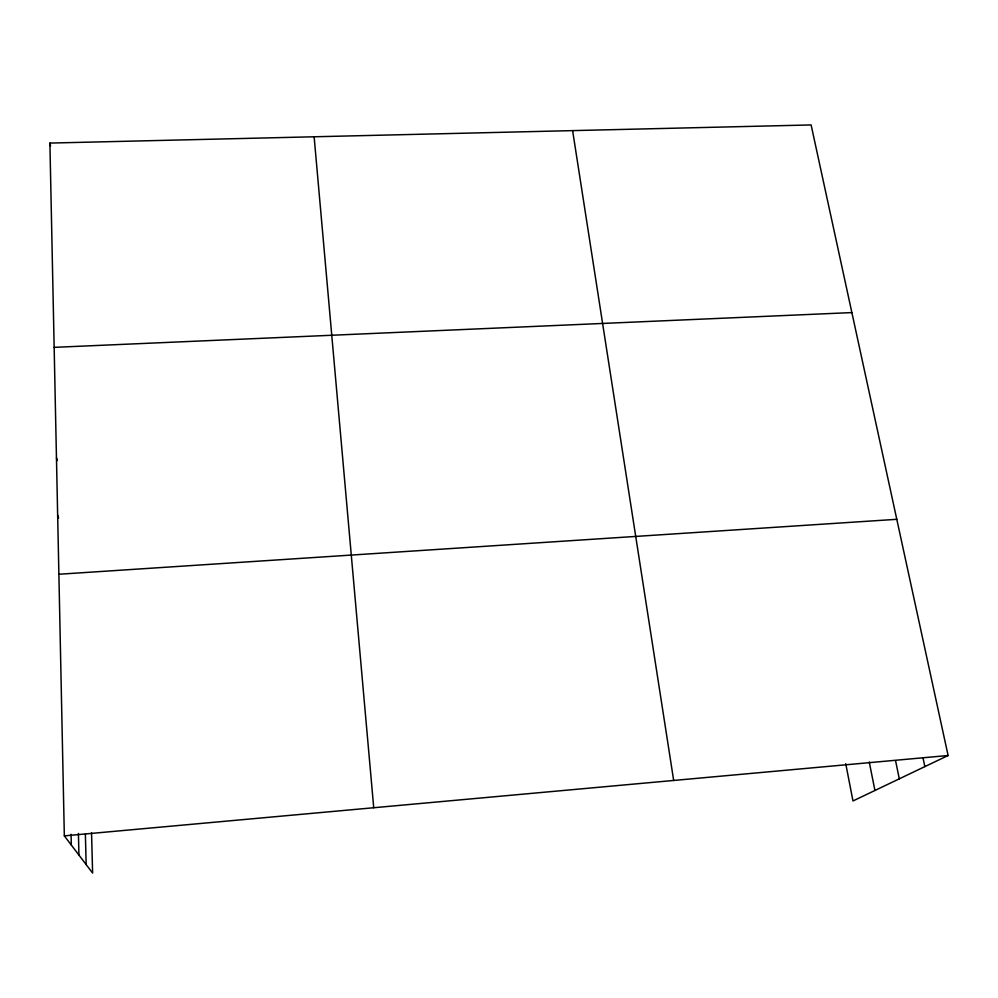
<?xml version="1.0" encoding="UTF-8"?>
<svg xmlns="http://www.w3.org/2000/svg" width="998" height="998" viewBox="0 0 998 998"><rect width="100%" height="100%" fill="white"/><g stroke="black" fill="none" stroke-linecap="round" stroke-linejoin="round"><path stroke-width="1.5" d="M91.542 832.819L92.614 873.063L64.334 835.875L49.9 143.076L811.112 124.937L948.1 755.498L852.978 800.97L845.743 763.695M64.334 835.875L948.1 755.498M58.882 574.249L896.79 519.309M54.154 347.354L851.868 312.586M57.659 515.205L58.62 517.987M56.462 457.758L57.348 460.577M49.9 143.076L50.536 146.02M922.963 757.669L924.859 766.614M895.568 760.676L899.298 778.827M869.246 761.985L874.934 790.466M572.615 130.626L673.675 780.461M314.133 136.776L373.726 807.744M85.379 834.066L86.152 864.567M78.418 833.417L78.929 855.074M71.07 834.316L71.32 845.057"/></g></svg>
